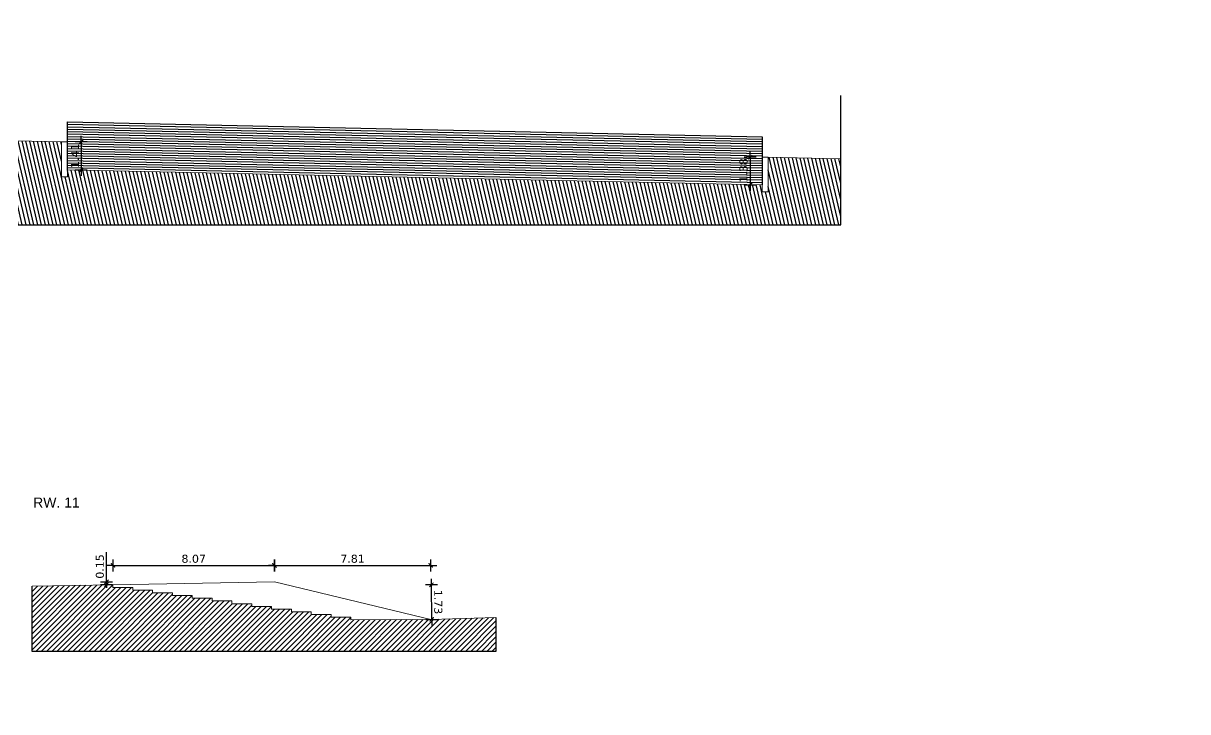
# Model space of a CAD drawing. Header units: metres. Extents: x -686 to 1359326, y 0 to 5497342.
# Drawn here: x 680975.1 to 681033.4, y 2748624.6 to 2748659 of the extents above; entities that cross this region are included whole.
import ezdxf
from ezdxf import colors
from ezdxf.entities.mleader import LeaderData, LeaderLine
from ezdxf.math import Vec2, Vec3

# ---------------------------------------------------------------- set-up
doc = ezdxf.new("R2010")
doc.units = ezdxf.units.M
doc.header["$LTSCALE"] = 5
for name, color, linetype in [('00_XREF_MON_HSC_PAVEMENT', 7, 'Continuous'), ('00_XREF_MON_SHRUBS', 7, 'Continuous'), ('XREF_MON_BUILDINGS$0$01-TX-Length Dimensions', 251, 'Continuous'), ('XREF_MON_BUILDINGS$0$02-L-Profiles', 8, 'Continuous'), ('XREF_MON_BUILDINGS$0$A_TEXT_EDIT', 7, 'Continuous'), ('XREF_MON_BUILDINGS$0$COTAUX', 7, 'Continuous')]:
    doc.layers.add(name, color=color, linetype=linetype)
doc.layers.add('XREF_MON_BUILDINGS$0$00_AUX', color=3, linetype='Continuous', plot=False)
doc.layers.add('XREF_MON_BUILDINGS$0$02-L-Structures', color=4, linetype='Continuous', lineweight=15)
doc.layers.add('XREF_MON_SFT_SHRUBS$0$00-Signage', color=7, linetype='Continuous', lineweight=0)
doc.styles.add('XREF_MON_BUILDINGS$0$Arial_4', font='arial.ttf', dxfattribs={"height": 1.8})
doc.styles.add('XREF_MON_BUILDINGS$0$E200', font='verdana.ttf', dxfattribs={"height": 0.4})
doc.styles.add('XREF_MON_SFT_SHRUBS$0$TER-200', font='ARIALN.TTF', dxfattribs={"height": 1})
doc.dimstyles.new('XREF_MON_BUILDINGS$0$E200', dxfattribs={"dimscale": 0.03, "dimtxt": 12, "dimasz": 1, "dimexe": 0.1, "dimexo": 1, "dimgap": 4, "dimtad": 1, "dimzin": 0, "dimdsep": 46, "dimtxsty": 'XREF_MON_BUILDINGS$0$E200', "dimblk1": 'XREF_MON_BUILDINGS$0$LINCOT200', "dimblk2": 'XREF_MON_BUILDINGS$0$LINCOT200', "dimsah": 1, "dimcen": 0.1, "dimdle": 0.1, "dimse1": 1, "dimse2": 1, "dimclrt": 256, "dimadec": 0, "dimazin": 0, "dimtfac": 0.015385, "dimtofl": 0, "dimtmove": 0, "dimatfit": 3, "dimldrblk": 'XREF_MON_BUILDINGS$0$LINCOT200', "dimfxl": 1, "dimtolj": 1, "dimtzin": 0, "dimarcsym": 0})
pattern_1 = [(103.09809, (680966.94765, 2748532.53425), (-0.1826219, -0.04249102), [])]

# ---------------------------------------------------------------- blocks, each defined once
blk = doc.blocks.new('XREF_MON_BUILDINGS$0$LINCOT200')
for p, q in [((0, -10), (0, 10)), ((0, 0), (10, 0))]:
    blk.add_line(p, q)
at = {"const_width": 1.88}
blk.add_lwpolyline([(3.5, -3.5), (-3.5, 3.5)], dxfattribs=at)
at = {"layer": 'XREF_MON_BUILDINGS$0$COTAUX'}
blk.add_line((0, 0), (-1.2, 0), dxfattribs=at)
blk = doc.blocks.new('*D161')
at = {"layer": 'DEFPOINTS', "color": 0, "transparency": 16777216}
for p in [(680977.354, 2748653.064), (680977.354, 2748651.652), (680978.048, 2748651.652)]:
    blk.add_point(p, dxfattribs=at)
at = {"layer": 'XREF_MON_BUILDINGS$0$01-TX-Length Dimensions', "color": 0, "lineweight": -2, "transparency": 16777216}
blk.add_line((680978.049, 2748653.033), (680978.049, 2748651.682), dxfattribs=at)
at = {"layer": 'XREF_MON_BUILDINGS$0$01-TX-Length Dimensions', "color": 0, "lineweight": -2, "transparency": 16777216, "xscale": 0.03, "yscale": 0.03, "zscale": 0.03}
for p, rotation in [((680978.049, 2748653.063), 89.99999998994228), ((680978.049, 2748651.652), 269.9999999899423)]:
    blk.add_blockref('XREF_MON_BUILDINGS$0$LINCOT200', p, dxfattribs=dict(at, rotation=rotation))
at = {"layer": 'XREF_MON_BUILDINGS$0$01-TX-Length Dimensions', "transparency": 16777216, "insert": (680977.728, 2748652.358), "char_height": 0.4, "attachment_point": 5, "rotation": 90, "style": 'XREF_MON_BUILDINGS$0$E200'}
blk.add_mtext('\\A1;1.41', dxfattribs=at)
blk = doc.blocks.new('*D162')
at = {"layer": 'DEFPOINTS', "color": 0, "transparency": 16777216}
for p in [(681012.088, 2748652.291), (681011.478, 2748650.912), (681012.088, 2748650.912)]:
    blk.add_point(p, dxfattribs=at)
at = {"layer": 'XREF_MON_BUILDINGS$0$01-TX-Length Dimensions', "color": 0, "lineweight": -2, "transparency": 16777216}
blk.add_line((681011.478, 2748652.261), (681011.478, 2748650.942), dxfattribs=at)
at = {"layer": 'XREF_MON_BUILDINGS$0$01-TX-Length Dimensions', "color": 0, "lineweight": -2, "transparency": 16777216, "xscale": 0.03, "yscale": 0.03, "zscale": 0.03}
for p, rotation in [((681011.478, 2748652.291), 89.99999998994228), ((681011.478, 2748650.912), 269.9999999899423)]:
    blk.add_blockref('XREF_MON_BUILDINGS$0$LINCOT200', p, dxfattribs=dict(at, rotation=rotation))
at = {"layer": 'XREF_MON_BUILDINGS$0$01-TX-Length Dimensions', "transparency": 16777216, "insert": (681011.149, 2748651.63), "char_height": 0.4, "attachment_point": 5, "rotation": 90, "style": 'XREF_MON_BUILDINGS$0$E200'}
blk.add_mtext('\\A1;1.38', dxfattribs=at)
blk = doc.blocks.new('*D392')
at = {"layer": 'DEFPOINTS', "color": 0, "transparency": 16777216}
for p in [(680987.702, 2748631.897), (680979.63, 2748630.931), (680987.702, 2748630.931)]:
    blk.add_point(p, dxfattribs=at)
at = {"layer": 'XREF_MON_BUILDINGS$0$01-TX-Length Dimensions', "color": 0, "lineweight": -2, "transparency": 16777216}
blk.add_line((680979.66, 2748631.897), (680987.672, 2748631.897), dxfattribs=at)
at = {"layer": 'XREF_MON_BUILDINGS$0$01-TX-Length Dimensions', "color": 0, "lineweight": -2, "transparency": 16777216, "xscale": 0.03, "yscale": 0.03, "zscale": 0.03}
for p, rotation in [((680979.63, 2748631.897), 179.9999999988492), ((680987.702, 2748631.897), 359.9999999988493)]:
    blk.add_blockref('XREF_MON_BUILDINGS$0$LINCOT200', p, dxfattribs=dict(at, rotation=rotation))
at = {"layer": 'XREF_MON_BUILDINGS$0$01-TX-Length Dimensions', "transparency": 16777216, "insert": (680983.666, 2748632.226), "char_height": 0.4, "attachment_point": 5, "rotation": 360, "style": 'XREF_MON_BUILDINGS$0$E200'}
blk.add_mtext('\\A1;8.07', dxfattribs=at)
blk = doc.blocks.new('*D393')
at = {"layer": 'DEFPOINTS', "color": 0, "transparency": 16777216}
for p in [(680995.513, 2748631.897), (680987.699, 2748631.079), (680995.513, 2748631.079)]:
    blk.add_point(p, dxfattribs=at)
at = {"layer": 'XREF_MON_BUILDINGS$0$01-TX-Length Dimensions', "color": 0, "lineweight": -2, "transparency": 16777216}
blk.add_line((680987.729, 2748631.897), (680995.483, 2748631.897), dxfattribs=at)
at = {"layer": 'XREF_MON_BUILDINGS$0$01-TX-Length Dimensions', "color": 0, "lineweight": -2, "transparency": 16777216, "xscale": 0.03, "yscale": 0.03, "zscale": 0.03}
for p, rotation in [((680987.699, 2748631.897), 179.9999999988492), ((680995.513, 2748631.897), 359.9999999988493)]:
    blk.add_blockref('XREF_MON_BUILDINGS$0$LINCOT200', p, dxfattribs=dict(at, rotation=rotation))
at = {"layer": 'XREF_MON_BUILDINGS$0$01-TX-Length Dimensions', "transparency": 16777216, "insert": (680991.606, 2748632.226), "char_height": 0.4, "attachment_point": 5, "rotation": 360, "style": 'XREF_MON_BUILDINGS$0$E200'}
blk.add_mtext('\\A1;7.81', dxfattribs=at)
blk = doc.blocks.new('*D394')
at = {"layer": 'DEFPOINTS', "color": 0, "transparency": 16777216}
for p in [(680995.513, 2748630.931), (680995.551, 2748630.931), (680995.525, 2748629.199)]:
    blk.add_point(p, dxfattribs=at)
at = {"layer": 'XREF_MON_BUILDINGS$0$01-TX-Length Dimensions', "color": 0, "lineweight": -2, "transparency": 16777216}
blk.add_line((680995.562, 2748629.229), (680995.552, 2748630.901), dxfattribs=at)
at = {"layer": 'XREF_MON_BUILDINGS$0$01-TX-Length Dimensions', "color": 0, "lineweight": -2, "transparency": 16777216, "xscale": 0.03, "yscale": 0.03, "zscale": 0.03}
for p, rotation in [((680995.551, 2748630.931), 90.37140605633245), ((680995.563, 2748629.199), 270.3714060563324)]:
    blk.add_blockref('XREF_MON_BUILDINGS$0$LINCOT200', p, dxfattribs=dict(at, rotation=rotation))
at = {"layer": 'XREF_MON_BUILDINGS$0$01-TX-Length Dimensions', "transparency": 16777216, "insert": (680995.885, 2748630.067), "char_height": 0.4, "attachment_point": 5, "rotation": 270.37141, "style": 'XREF_MON_BUILDINGS$0$E200'}
blk.add_mtext('\\A1;1.73', dxfattribs=at)
blk = doc.blocks.new('*D395')
at = {"layer": 'DEFPOINTS', "color": 0, "transparency": 16777216}
for p in [(680979.305, 2748631.079), (680979.63, 2748631.079), (680979.63, 2748630.931)]:
    blk.add_point(p, dxfattribs=at)
at = {"layer": 'XREF_MON_BUILDINGS$0$01-TX-Length Dimensions', "color": 0, "lineweight": -2, "transparency": 16777216}
for p, q in [((680979.305, 2748631.109), (680979.305, 2748632.552)), ((680979.305, 2748630.901), (680979.305, 2748630.871))]:
    blk.add_line(p, q, dxfattribs=at)
at = {"layer": 'XREF_MON_BUILDINGS$0$01-TX-Length Dimensions', "color": 0, "lineweight": -2, "transparency": 16777216, "xscale": 0.03, "yscale": 0.03, "zscale": 0.03}
for p, rotation in [((680979.305, 2748630.931), 89.99999999884923), ((680979.305, 2748631.079), 269.9999999988493)]:
    blk.add_blockref('XREF_MON_BUILDINGS$0$LINCOT200', p, dxfattribs=dict(at, rotation=rotation))
at = {"layer": 'XREF_MON_BUILDINGS$0$01-TX-Length Dimensions', "transparency": 16777216, "insert": (680978.977, 2748631.845), "char_height": 0.4, "attachment_point": 5, "rotation": 90, "style": 'XREF_MON_BUILDINGS$0$E200'}
blk.add_mtext('\\A1;0.15', dxfattribs=at)
blk = doc.blocks.new('XREF_MON_BUILDINGS')
at = {"layer": 'XREF_MON_BUILDINGS$0$02-L-Profiles'}
h = blk.add_hatch(dxfattribs=at)
h.set_pattern_fill('ANSI31', color=256, scale=1.5, angle=58.09809)
h.set_pattern_definition(pattern_1)
h.paths.add_polyline_path([(681012.088, 2748650.912), (680977.354, 2748651.652), (680977.354, 2748651.309), (680977.054, 2748651.309), (680977.054, 2748653.064), (680977.038, 2748653.064), (680973.301, 2748653.142), (680973.301, 2748648.911), (681012.088, 2748648.911)])
h = blk.add_hatch(dxfattribs=at)
h.set_pattern_fill('ANSI31', color=256, scale=1.5, angle=58.09809)
h.set_pattern_definition(pattern_1)
h.paths.add_polyline_path([(681016.007, 2748652.214), (681012.385, 2748652.291), (681012.385, 2748650.562), (681012.088, 2748650.562), (681012.088, 2748650.912), (681012.088, 2748648.91), (681016.007, 2748648.91)])
h = blk.add_hatch(dxfattribs=at)
h.set_pattern_fill('ANSI31', color=256, scale=1.5)
h.set_pattern_definition([(45, (681011.79964, 2748638.17269), (-0.1325825, 0.1325825), [])])
h.paths.add_polyline_path([(680998.774, 2748629.291), (680995.525, 2748629.199), (680991.524, 2748629.175), (680991.524, 2748629.31), (680990.533, 2748629.31), (680990.533, 2748629.445), (680989.542, 2748629.445), (680989.542, 2748629.58), (680988.551, 2748629.58), (680988.551, 2748629.715), (680987.56, 2748629.715), (680987.56, 2748629.85), (680986.569, 2748629.85), (680986.569, 2748629.985), (680985.577, 2748629.985), (680985.577, 2748630.12), (680984.586, 2748630.12), (680984.586, 2748630.255), (680983.595, 2748630.255), (680983.595, 2748630.391), (680982.604, 2748630.391), (680982.604, 2748630.526), (680981.613, 2748630.526), (680981.613, 2748630.661), (680980.622, 2748630.661), (680980.622, 2748630.796), (680979.63, 2748630.796), (680979.63, 2748630.931), (680975.589, 2748630.858), (680975.589, 2748627.601), (680998.774, 2748627.601)])
at = {"layer": 'XREF_MON_BUILDINGS$0$00_AUX'}
for points in [[(680973.301, 2748648.91), (681016.007, 2748648.91), (681016.007, 2748652.214)], [(680998.774, 2748629.291), (680998.774, 2748627.601), (680975.589, 2748627.601), (680975.589, 2748630.858)]]:
    blk.add_lwpolyline(points, dxfattribs=at)
at = {"layer": 'XREF_MON_BUILDINGS$0$02-L-Profiles'}
blk.add_line((681012.088, 2748650.912), (681012.088, 2748650.912), dxfattribs=at)
for points in [[(681016.007, 2748652.214), (681016.007, 2748655.365)], [(680977.354, 2748651.652), (680977.354, 2748654.053), (681012.088, 2748653.313), (681012.088, 2748650.912)], [(680977.354, 2748653.933), (681012.088, 2748653.193)], [(680977.354, 2748653.813), (681012.088, 2748653.073)], [(680977.354, 2748653.693), (681012.088, 2748652.953)], [(680977.354, 2748653.573), (681012.088, 2748652.833)], [(680977.354, 2748653.452), (681012.088, 2748652.712)], [(680977.354, 2748653.332), (681012.088, 2748652.592)], [(680977.354, 2748653.212), (681012.088, 2748652.472)], [(680977.354, 2748653.092), (681012.088, 2748652.352)], [(680977.354, 2748652.972), (681012.088, 2748652.232)], [(680977.354, 2748652.852), (681012.088, 2748652.112)], [(680977.354, 2748652.732), (681012.088, 2748651.992)], [(680977.354, 2748652.612), (681012.088, 2748651.872)], [(680977.354, 2748652.492), (681012.088, 2748651.752)], [(680977.354, 2748652.372), (681012.088, 2748651.632)], [(680977.354, 2748652.252), (681012.088, 2748651.512)], [(680977.354, 2748652.132), (681012.088, 2748651.392)], [(680977.354, 2748652.012), (681012.088, 2748651.272)], [(680977.357, 2748651.772), (681012.09, 2748651.032)], [(680977.359, 2748651.892), (681012.093, 2748651.152)]]:
    blk.add_lwpolyline(points, dxfattribs=at)
at = {"layer": 'XREF_MON_BUILDINGS$0$02-L-Structures'}
blk.add_line((681012.385, 2748652.291), (681012.087, 2748652.291), dxfattribs=at)
for points in [[(680973.301, 2748653.142), (680977.038, 2748653.064)], [(680977.038, 2748653.064), (680977.354, 2748653.064)], [(680977.354, 2748653.064), (680977.354, 2748651.309), (680977.054, 2748651.309), (680977.054, 2748653.064)], [(681012.385, 2748652.291), (681012.385, 2748650.562), (681012.088, 2748650.562), (681012.087, 2748652.291)], [(681012.385, 2748652.291), (681016.007, 2748652.214)], [(680977.354, 2748651.652), (681012.088, 2748650.912)], [(680975.589, 2748630.858), (680979.63, 2748630.931), (680987.699, 2748631.079), (680995.525, 2748629.199), (680998.774, 2748629.291)], [(680979.63, 2748630.931), (680979.63, 2748630.796), (680980.622, 2748630.796), (680980.622, 2748630.661), (680981.613, 2748630.661), (680981.613, 2748630.526), (680982.604, 2748630.526), (680982.604, 2748630.391), (680983.595, 2748630.391), (680983.595, 2748630.255), (680984.586, 2748630.255), (680984.586, 2748630.12), (680985.577, 2748630.12), (680985.577, 2748629.985), (680986.569, 2748629.985), (680986.569, 2748629.85), (680987.56, 2748629.85), (680987.56, 2748629.715), (680988.551, 2748629.715), (680988.551, 2748629.58), (680989.542, 2748629.58), (680989.542, 2748629.445), (680990.533, 2748629.445), (680990.533, 2748629.31), (680991.524, 2748629.31), (680991.524, 2748629.175)], [(680995.525, 2748629.199), (680991.524, 2748629.175)]]:
    blk.add_lwpolyline(points, dxfattribs=at)
at = {"layer": 'XREF_MON_BUILDINGS$0$A_TEXT_EDIT', "color": 22, "lineweight": 211, "insert": (680975.641, 2748635.288), "char_height": 0.5, "attachment_point": 1, "rotation": 0.00007, "line_spacing_factor": 0.938532, "style": 'XREF_MON_BUILDINGS$0$Arial_4'}
blk.add_mtext_dynamic_manual_height_columns('RW. 11', width=4.64077, gutter_width=0.02, heights=[0], dxfattribs=at)
at = {"layer": 'XREF_MON_BUILDINGS$0$01-TX-Length Dimensions'}
for p1, p2, distance, picture, middle in [((680977.354, 2748653.064), (680977.354, 2748651.652), 0.694, '*D161', (680977.728, 2748652.358)), ((680979.63, 2748630.931), (680987.702, 2748630.931), 0.966, '*D392', (680983.666, 2748632.226)), ((680987.699, 2748631.079), (680995.513, 2748631.079), 0.818, '*D393', (680991.606, 2748632.226)), ((680995.525, 2748629.199), (680995.513, 2748630.931), -0.038, '*D394', (680995.885, 2748630.067))]:
    dim = blk.add_aligned_dim(p1=p1, p2=p2, distance=distance, dimstyle='XREF_MON_BUILDINGS$0$E200', dxfattribs=at)
    dim.commit()
    dim.dimension.update_dxf_attribs({"geometry": picture, "text_midpoint": middle})
for base, p1, p2, angle, picture, middle in [((681011.478, 2748650.912), (681012.088, 2748652.291), (681012.088, 2748650.912), 269.99997, '*D162', (681011.478, 2748651.63)), ((680979.305, 2748631.079), (680979.63, 2748630.931), (680979.63, 2748631.079), 90, '*D395', (680979.305, 2748631.845))]:
    dim = blk.add_linear_dim(base=base, p1=p1, p2=p2, angle=angle, dimstyle='XREF_MON_BUILDINGS$0$E200', dxfattribs=at)
    dim.commit()
    dim.dimension.update_dxf_attribs({"geometry": picture, "text_midpoint": middle, "dimtype": 129})
blk = doc.blocks.new('XREF_MON_SFT_SHRUBS')
at = {"layer": 'XREF_MON_SFT_SHRUBS$0$00-Signage'}
ml = blk.add_multileader_mtext('Standard', dxfattribs=at)
ml.set_content('56-STI', color=256, style='XREF_MON_SFT_SHRUBS$0$TER-200')
ml.set_leader_properties(color=256)
ml.build(insert=Vec2(0, 0))
ml.multileader.update_dxf_attribs({"text_left_attachment_type": 2, "dogleg_length": 0.15, "arrow_head_size": 0.05})
ctx = ml.context
ctx.base_point, ctx.char_height, ctx.arrow_head_size, ctx.landing_gap_size, ctx.plane_origin, ctx.plane_x_axis, ctx.plane_y_axis = Vec3(1359324.784, 5497340.858), 0.5, 0.05, 0.09, Vec3(1359310.258, 5497335.53), Vec3(0.901863, 0.432023), Vec3(-0.432023, 0.901863)
ctx.left_attachment = 2
notes = []
notes.append((ctx, [(0, (0, 0, 0), (0, 0), (1, 0), 1, [])]))
ctx.mtext.insert, ctx.mtext.text_direction, ctx.mtext.rotation, ctx.mtext.width, ctx.mtext.defined_height, ctx.mtext.flow_direction = Vec3(1359324.754, 5497341.13), Vec3(0.901863, 0.432023), 0.446734, 0.55359, 0.155, 5
for ctx, leaders in notes:
    for number, flags, end, landing, length, lines in leaders:
        leader = LeaderData()
        leader.index, (leader.has_last_leader_line, leader.has_dogleg_vector, leader.attachment_direction) = number, flags
        leader.last_leader_point, leader.dogleg_vector, leader.dogleg_length = Vec3(end), Vec3(landing), length
        for number, points, colour, breaks in lines:
            line = LeaderLine()
            line.index, line.vertices, line.color, line.breaks = number, Vec3.list(points), colors.encode_raw_color(colour), breaks
            leader.lines.append(line)
        ctx.leaders.append(leader)

msp = doc.modelspace()

# ---------------------------------------------------------------- block references
at = {"layer": '00_XREF_MON_HSC_PAVEMENT'}
msp.add_blockref('XREF_MON_BUILDINGS', (0, 0), dxfattribs=at)

# ---------------------------------------------------------------- next in the draw order: block references
at = {"layer": '00_XREF_MON_SHRUBS'}
msp.add_blockref('XREF_MON_SFT_SHRUBS', (0, 0), dxfattribs=at)

doc.saveas('drawing.dxf')
